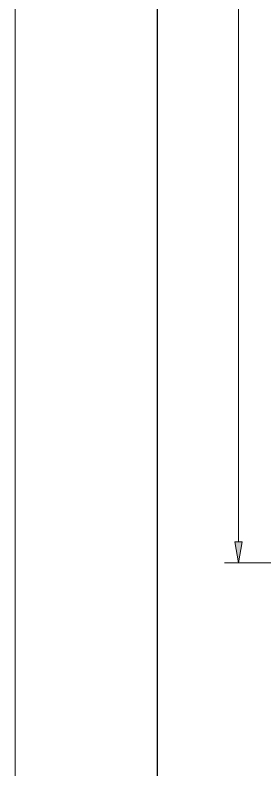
# Model space of a CAD drawing. Extents: x -99 to 297, y 0 to 420.
# Drawn here: x 0 to 35.1, y 103.5 to 209.6 of the extents above; entities that cross this region are included whole.
import ezdxf

# ---------------------------------------------------------------- set-up
doc = ezdxf.new("R2010")
doc.units = 0

msp = doc.modelspace()

# ---------------------------------------------------------------- linework, layer by layer
at = {"color": 7, "lineweight": 13}
for p, q in [((0, 0), (0, 420)), ((31.42, 135.54), (31.42, 378.43)), ((76.26, 132.58), (29.42, 132.58))]:
    msp.add_line(p, q, dxfattribs=at)
at = {"color": 7, "lineweight": 30}
msp.add_line((20, 5), (20, 415), dxfattribs=at)
at = {"color": 7, "lineweight": 13}
msp.add_lwpolyline([(30.89, 135.54), (31.42, 132.58), (31.94, 135.54)], close=True, dxfattribs=at)
msp.add_solid([(30.89, 135.54), (31.42, 132.58), (30.89, 135.54), (31.94, 135.54)], dxfattribs=at)

doc.saveas('drawing.dxf')
